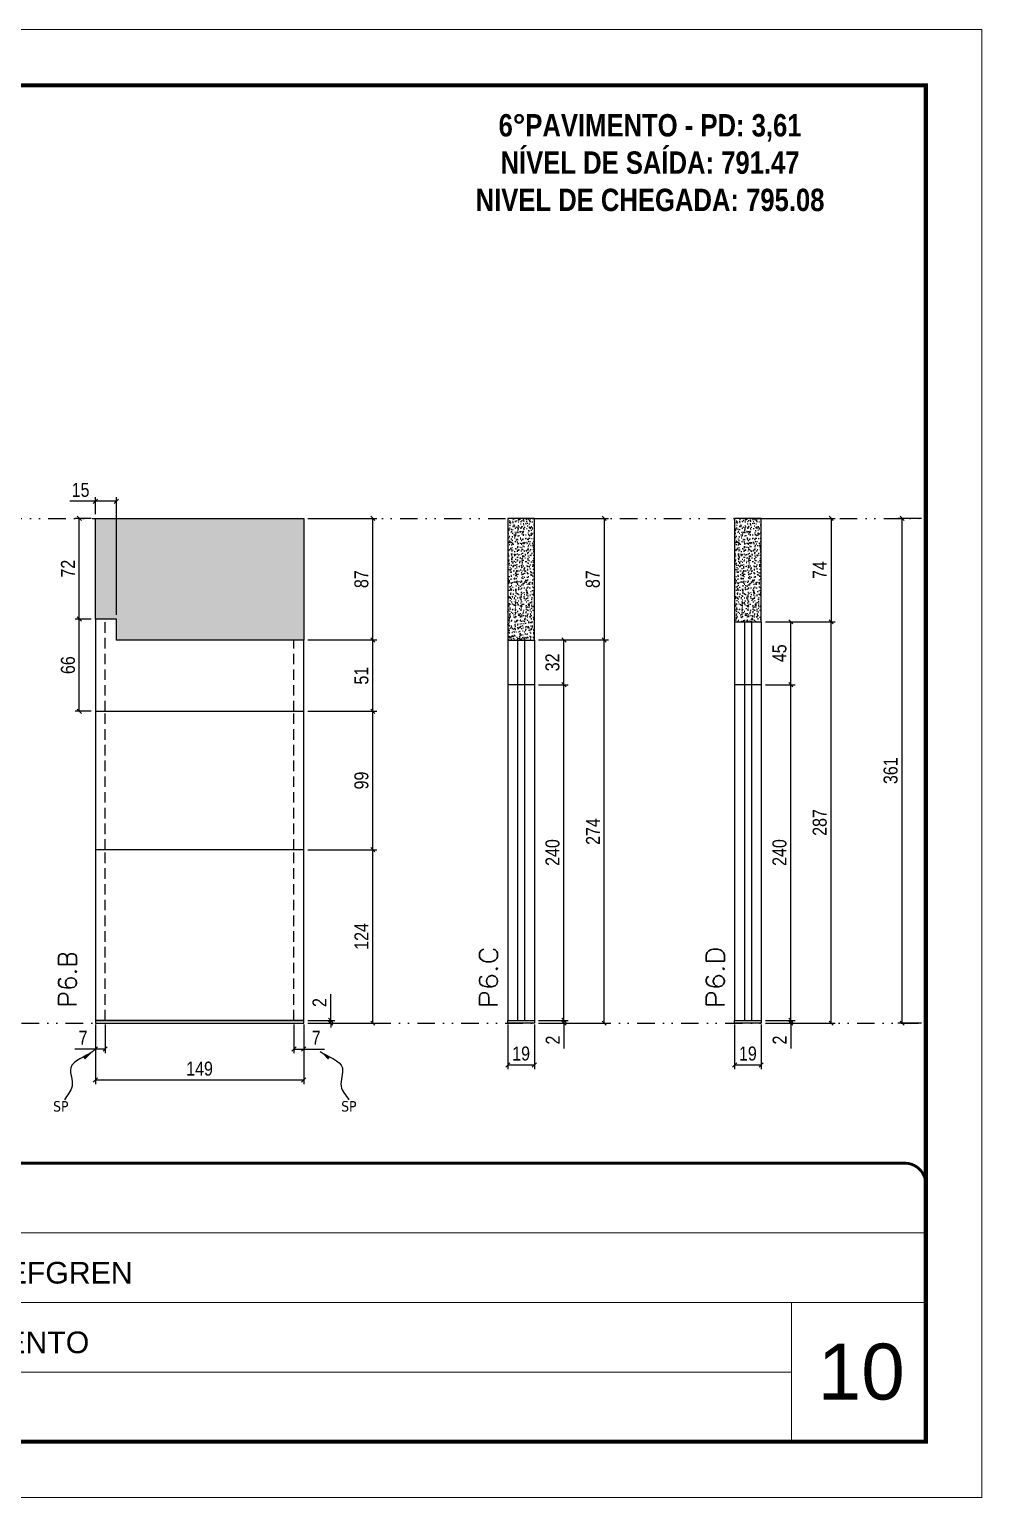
# Model space of a CAD drawing. Extents: x 14400 to 27878, y -21631 to 6985.
# Drawn here: x 16816 to 17497, y 3638 to 4688 of the extents above; entities that cross this region are included whole.
import ezdxf

# ---------------------------------------------------------------- set-up
doc = ezdxf.new("R2010")
doc.units = 0
for name, pattern in [('CONTINUO', [0]), ('DASHED', [0.75, 0.5, -0.25]), ('DIVIDE2', [0.625, 0.25, -0.125, 0, -0.125, 0, -0.125]), ('HIDDEN', [0.375, 0.25, -0.125])]:
    doc.linetypes.add(name, pattern=pattern)
for name, color, linetype, lineweight in [('CARIMBO', 255, 'Continuous', 9), ('Folhas', 255, 'Continuous', 9), ('SARRAFO DE PRESSAO', 251, 'DASHED', 9), ('Texto Seção', 7, 'Continuous', 15)]:
    doc.layers.add(name, color=color, linetype=linetype, lineweight=lineweight)
for name, color, linetype in [('COTA', 241, 'Continuous'), ('NOMENCLATURA', 7, 'Continuous'), ('Nível', 160, 'Continuous'), ('Painéis', 200, 'Continuous'), ('SARR_2.2x7', 40, 'Continuous'), ('Sarrafo de Pressão', 42, 'HIDDEN'), ('texto', 7, 'Continuous')]:
    doc.layers.add(name, color=color, linetype=linetype)
doc.styles.add('ARIAL', font='arial.ttf')
doc.styles.add('COTA TECNICA', font='techl___.ttf', dxfattribs={"height": 10})
doc.styles.add('COTA TECNICA-50', font='techl___.ttf', dxfattribs={"height": 10})
doc.styles.add('REGUA-120', font='ROMANS.shx', dxfattribs={"height": 15})
doc.styles.add('ROMANC', font='techb___.ttf', dxfattribs={"height": 2.5})
doc.styles.get("Standard").update_dxf_attribs({"font": 'arial.ttf'})
doc.dimstyles.new('COTA PAINEL-50', dxfattribs={"dimtxt": 10, "dimasz": 3, "dimexe": 3, "dimexo": 3, "dimgap": 3, "dimtad": 1, "dimdec": 1, "dimzin": 12, "dimdsep": 46, "dimtxsty": 'COTA TECNICA-50', "dimblk1": 'OBLIQUE', "dimblk2": 'OBLIQUE', "dimsah": 1, "dimcen": 0.9, "dimclrd": 4, "dimclre": 4, "dimclrt": 240, "dimadec": 1, "dimazin": 3, "dimtfac": 1, "dimtdec": 1, "dimtmove": 0, "dimatfit": 3, "dimfxl": 1, "dimtolj": 1, "dimtzin": 12, "dimarcsym": 0})
doc.dimstyles.new('PAINEL', dxfattribs={"dimtxt": 10, "dimasz": 3, "dimexe": 3, "dimexo": 3, "dimgap": 3, "dimtad": 1, "dimdec": 1, "dimzin": 12, "dimdsep": 46, "dimtxsty": 'COTA TECNICA', "dimblk1": 'OBLIQUE', "dimblk2": 'OBLIQUE', "dimsah": 1, "dimcen": 0.9, "dimclrd": 4, "dimclre": 4, "dimclrt": 240, "dimadec": 1, "dimazin": 3, "dimtfac": 1, "dimtdec": 1, "dimtmove": 0, "dimatfit": 3, "dimfxl": 1, "dimtolj": 1, "dimtzin": 12, "dimarcsym": 0})
doc.dimstyles.get("Standard").update_dxf_attribs({"dimtxt": 0.18, "dimasz": 0.18, "dimexe": 0.18, "dimexo": 0.0625, "dimgap": 0.09, "dimtad": 0, "dimtih": 1, "dimtoh": 1, "dimdec": 4, "dimzin": 0, "dimdsep": 46, "dimtxsty": 'Standard', "dimcen": 0.09, "dimadec": 0, "dimazin": 0, "dimtfac": 1, "dimtdec": 4, "dimtofl": 0, "dimtmove": 0, "dimatfit": 3, "dimfxl": 1, "dimtolj": 1, "dimtzin": 0, "dimarcsym": 0})

# ---------------------------------------------------------------- blocks, each defined once
blk = doc.blocks.new('9999999999')
at = {"color": 30, "linetype": 'CONTINUO'}
for p, q in [((98564.6, 34379.6), (99584, 34379.6)), ((98564.6, 34329.8), (99488, 34329.8)), ((99584, 34329.8), (99488, 34329.8)), ((99488, 34329.8), (99488, 34230.2)), ((98564.6, 34280), (99488, 34280))]:
    blk.add_line(p, q, dxfattribs=at)
at = {"color": 30, "linetype": 'CONTINUO', "const_width": 2}
blk.add_lwpolyline([(99584, 34230.2), (99584, 34414.4, 0.414214), (99569, 34429.4), (98229, 34429.4, 0.414214), (98214, 34414.4), (98214, 34245.2, 0.414214), (98229, 34230.2), (99584, 34230.2)], format="xyb", dxfattribs=at)
at = {"layer": 'Folhas'}
blk.add_lwpolyline([(98139, 34190.2), (99624, 34190.2), (99624, 35240.2), (98139, 35240.2)], close=True, dxfattribs=at)
at = {"layer": 'Folhas', "color": 30, "const_width": 3}
blk.add_lwpolyline([(98214, 34230.2), (99584, 34230.2), (99584, 35200.2), (98214, 35200.2)], close=True, dxfattribs=at)
at = {"color": 7, "linetype": 'Continuous', "ltscale": 5, "style": 'ARIAL'}
for s, p in [('LEAF LOEFGREN', (98837.7, 34343.3)), ('6°PAVIMENTO', (98837.7, 34293.5))]:
    blk.add_text(s, height=15.483, dxfattribs=at).set_placement(p)
blk = doc.blocks.new('_Oblique')
at = {"color": 0, "linetype": 'ByBlock', "lineweight": -2}
blk.add_line((-0.5, -0.5), (0.5, 0.5), dxfattribs=at)
blk = doc.blocks.new('*D2620')
at = {"layer": 'COTA', "color": 4, "lineweight": -2, "transparency": 16777216}
for p, q in [((17454, 4337.9), (17437.1, 4337.9)), ((17440.1, 3976.9), (17440.1, 4337.9)), ((17454, 3976.9), (17437.1, 3976.9))]:
    blk.add_line(p, q, dxfattribs=at)
at = {"layer": 'Defpoints', "color": 0, "transparency": 16777216}
for p in [(17440.1, 4337.9), (17457, 4337.9), (17457, 3976.9)]:
    blk.add_point(p, dxfattribs=at)
at = {"layer": 'COTA', "color": 4, "lineweight": -2, "transparency": 16777216, "xscale": 3, "yscale": 3, "zscale": 3}
for p, rotation in [((17440.1, 4337.9), 90), ((17440.1, 3976.9), 270)]:
    blk.add_blockref('_Oblique', p, dxfattribs=dict(at, rotation=rotation))
at = {"layer": 'COTA', "color": 240, "transparency": 16777216, "insert": (17431.9, 4157.4), "char_height": 10, "attachment_point": 5, "rotation": 90, "style": 'COTA TECNICA'}
blk.add_mtext('\\A1;361', dxfattribs=at)
blk = doc.blocks.new('*D2635')
at = {"layer": 'COTA', "color": 4, "lineweight": -2, "transparency": 16777216}
for p, q in [((16863.1, 3975.9), (16863.1, 3933.2)), ((17012.1, 3975.9), (17012.1, 3933.2)), ((17012.1, 3936.2), (16863.1, 3936.2))]:
    blk.add_line(p, q, dxfattribs=at)
at = {"layer": 'Defpoints', "color": 0, "transparency": 16777216}
for p in [(16863.1, 3978.9), (17012.1, 3978.9), (16863.1, 3936.2)]:
    blk.add_point(p, dxfattribs=at)
at = {"layer": 'COTA', "color": 4, "lineweight": -2, "transparency": 16777216, "xscale": 3, "yscale": 3, "zscale": 3, "rotation": 180}
blk.add_blockref('_Oblique', (16863.1, 3936.2), dxfattribs=at)
at = {"layer": 'COTA', "color": 4, "lineweight": -2, "transparency": 16777216, "xscale": 3, "yscale": 3, "zscale": 3}
blk.add_blockref('_Oblique', (17012.1, 3936.2), dxfattribs=at)
at = {"layer": 'COTA', "color": 240, "transparency": 16777216, "insert": (16937.6, 3944.3), "char_height": 10, "attachment_point": 5, "style": 'COTA TECNICA'}
blk.add_mtext('\\A1;149', dxfattribs=at)
blk = doc.blocks.new('*D2636')
at = {"layer": 'COTA', "color": 4, "lineweight": -2, "transparency": 16777216}
for p, q in [((17005.1, 3975.9), (17005.1, 3955.4)), ((17012.1, 3973.9), (17012.1, 3955.4)), ((17005.1, 3958.4), (17012.1, 3958.4)), ((17012.1, 3958.4), (17026.9, 3958.4))]:
    blk.add_line(p, q, dxfattribs=at)
at = {"layer": 'Defpoints', "color": 0, "transparency": 16777216}
for p in [(17005.1, 3978.9), (17012.1, 3976.9), (17012.1, 3958.4)]:
    blk.add_point(p, dxfattribs=at)
at = {"layer": 'COTA', "color": 4, "lineweight": -2, "transparency": 16777216, "xscale": 3, "yscale": 3, "zscale": 3, "rotation": 180}
blk.add_blockref('_Oblique', (17005.1, 3958.4), dxfattribs=at)
at = {"layer": 'COTA', "color": 4, "lineweight": -2, "transparency": 16777216, "xscale": 3, "yscale": 3, "zscale": 3}
blk.add_blockref('_Oblique', (17012.1, 3958.4), dxfattribs=at)
at = {"layer": 'COTA', "color": 240, "transparency": 16777216, "insert": (17021, 3966.4), "char_height": 10, "attachment_point": 5, "style": 'COTA TECNICA-50'}
blk.add_mtext('\\A1;7', dxfattribs=at)
blk = doc.blocks.new('*D2637')
at = {"layer": 'COTA', "color": 4, "lineweight": -2, "transparency": 16777216}
for p, q in [((16863.1, 3973.9), (16863.1, 3955.4)), ((16870.1, 3975.9), (16870.1, 3955.4)), ((16863.1, 3958.4), (16848.4, 3958.4)), ((16870.1, 3958.4), (16863.1, 3958.4))]:
    blk.add_line(p, q, dxfattribs=at)
at = {"layer": 'Defpoints', "color": 0, "transparency": 16777216}
for p in [(16863.1, 3976.9), (16870.1, 3978.9), (16863.1, 3958.4)]:
    blk.add_point(p, dxfattribs=at)
at = {"layer": 'COTA', "color": 4, "lineweight": -2, "transparency": 16777216, "xscale": 3, "yscale": 3, "zscale": 3, "rotation": 180}
blk.add_blockref('_Oblique', (16863.1, 3958.4), dxfattribs=at)
at = {"layer": 'COTA', "color": 4, "lineweight": -2, "transparency": 16777216, "xscale": 3, "yscale": 3, "zscale": 3}
blk.add_blockref('_Oblique', (16870.1, 3958.4), dxfattribs=at)
at = {"layer": 'COTA', "color": 240, "transparency": 16777216, "insert": (16854.3, 3966.4), "char_height": 10, "attachment_point": 5, "style": 'COTA TECNICA-50'}
blk.add_mtext('\\A1;7', dxfattribs=at)
blk = doc.blocks.new('*D2639')
at = {"layer": 'COTA', "color": 4, "linetype": 'ByBlock', "lineweight": -2, "transparency": 16777216}
for p, q in [((17015.1, 4100.9), (17064.5, 4100.9)), ((17061.5, 3976.9), (17061.5, 4100.9)), ((17015.1, 3976.9), (17064.5, 3976.9))]:
    blk.add_line(p, q, dxfattribs=at)
at = {"layer": 'Defpoints', "color": 0, "linetype": 'ByBlock', "transparency": 16777216}
for p in [(17012.1, 4100.9), (17061.5, 4100.9), (17012.1, 3976.9)]:
    blk.add_point(p, dxfattribs=at)
at = {"layer": 'COTA', "color": 4, "linetype": 'ByBlock', "lineweight": -2, "transparency": 16777216, "xscale": 3, "yscale": 3, "zscale": 3}
for p, rotation in [((17061.5, 4100.9), 90), ((17061.5, 3976.9), 270)]:
    blk.add_blockref('_Oblique', p, dxfattribs=dict(at, rotation=rotation))
at = {"layer": 'COTA', "color": 240, "linetype": 'ByBlock', "transparency": 16777216, "insert": (17053.4, 4038.9), "char_height": 10, "attachment_point": 5, "rotation": 90, "style": 'COTA TECNICA'}
blk.add_mtext('\\A1;124', dxfattribs=at)
blk = doc.blocks.new('*D2638')
at = {"layer": 'COTA', "color": 4, "lineweight": -2, "transparency": 16777216}
for p, q in [((17031.4, 3978.9), (17031.4, 3997.7)), ((17015.1, 3978.9), (17034.4, 3978.9)), ((17015.1, 3976.9), (17034.4, 3976.9)), ((17031.4, 3976.9), (17031.4, 3978.9)), ((17031.4, 3976.9), (17031.4, 3973.9))]:
    blk.add_line(p, q, dxfattribs=at)
at = {"layer": 'Defpoints', "color": 0, "transparency": 16777216}
for p in [(17012.1, 3978.9), (17012.1, 3976.9), (17031.4, 3976.9)]:
    blk.add_point(p, dxfattribs=at)
at = {"layer": 'COTA', "color": 4, "lineweight": -2, "transparency": 16777216, "xscale": 3, "yscale": 3, "zscale": 3}
for p, rotation in [((17031.4, 3978.9), 270), ((17031.4, 3976.9), 90)]:
    blk.add_blockref('_Oblique', p, dxfattribs=dict(at, rotation=rotation))
at = {"layer": 'COTA', "color": 240, "transparency": 16777216, "insert": (17023.4, 3991.6), "char_height": 10, "attachment_point": 5, "rotation": 90, "style": 'COTA TECNICA-50'}
blk.add_mtext('\\A1;2', dxfattribs=at)
blk = doc.blocks.new('*D2640')
at = {"layer": 'COTA', "color": 4, "linetype": 'ByBlock', "lineweight": -2, "transparency": 16777216}
for p, q in [((17015.1, 4100.9), (17064.5, 4100.9)), ((17061.5, 3976.9), (17061.5, 4100.9)), ((17015.1, 3976.9), (17064.5, 3976.9))]:
    blk.add_line(p, q, dxfattribs=at)
at = {"layer": 'Defpoints', "color": 0, "linetype": 'ByBlock', "transparency": 16777216}
for p in [(17012.1, 4100.9), (17061.5, 4100.9), (17012.1, 3976.9)]:
    blk.add_point(p, dxfattribs=at)
at = {"layer": 'COTA', "color": 4, "linetype": 'ByBlock', "lineweight": -2, "transparency": 16777216, "xscale": 3, "yscale": 3, "zscale": 3}
for p, rotation in [((17061.5, 4100.9), 90), ((17061.5, 3976.9), 270)]:
    blk.add_blockref('_Oblique', p, dxfattribs=dict(at, rotation=rotation))
at = {"layer": 'COTA', "color": 240, "linetype": 'ByBlock', "transparency": 16777216, "insert": (17053.4, 4038.9), "char_height": 10, "attachment_point": 5, "rotation": 90, "style": 'COTA TECNICA'}
blk.add_mtext('\\A1;124', dxfattribs=at)
blk = doc.blocks.new('*D2641')
at = {"layer": 'COTA', "color": 4, "lineweight": -2, "transparency": 16777216}
for p, q in [((17015.1, 4199.9), (17064.5, 4199.9)), ((17061.5, 4100.9), (17061.5, 4199.9)), ((17015.1, 4100.9), (17064.5, 4100.9))]:
    blk.add_line(p, q, dxfattribs=at)
at = {"layer": 'Defpoints', "color": 0, "transparency": 16777216}
for p in [(17012.1, 4199.9), (17061.5, 4199.9), (17012.1, 4100.9)]:
    blk.add_point(p, dxfattribs=at)
at = {"layer": 'COTA', "color": 4, "lineweight": -2, "transparency": 16777216, "xscale": 3, "yscale": 3, "zscale": 3}
for p, rotation in [((17061.5, 4199.9), 90), ((17061.5, 4100.9), 270)]:
    blk.add_blockref('_Oblique', p, dxfattribs=dict(at, rotation=rotation))
at = {"layer": 'COTA', "color": 240, "transparency": 16777216, "insert": (17053.4, 4150.4), "char_height": 10, "attachment_point": 5, "rotation": 90, "style": 'COTA TECNICA'}
blk.add_mtext('\\A1;99', dxfattribs=at)
blk = doc.blocks.new('*D2642')
at = {"layer": 'COTA', "color": 4, "lineweight": -2, "transparency": 16777216}
for p, q in [((17015.1, 4250.9), (17064.5, 4250.9)), ((17061.5, 4199.9), (17061.5, 4250.9)), ((17015.1, 4199.9), (17064.5, 4199.9))]:
    blk.add_line(p, q, dxfattribs=at)
at = {"layer": 'Defpoints', "color": 0, "transparency": 16777216}
for p in [(17012.1, 4250.9), (17061.5, 4250.9), (17012.1, 4199.9)]:
    blk.add_point(p, dxfattribs=at)
at = {"layer": 'COTA', "color": 4, "lineweight": -2, "transparency": 16777216, "xscale": 3, "yscale": 3, "zscale": 3}
for p, rotation in [((17061.5, 4250.9), 90), ((17061.5, 4199.9), 270)]:
    blk.add_blockref('_Oblique', p, dxfattribs=dict(at, rotation=rotation))
at = {"layer": 'COTA', "color": 240, "transparency": 16777216, "insert": (17053.4, 4225.4), "char_height": 10, "attachment_point": 5, "rotation": 90, "style": 'COTA TECNICA'}
blk.add_mtext('\\A1;51', dxfattribs=at)
blk = doc.blocks.new('*D2643')
at = {"layer": 'COTA', "color": 4, "lineweight": -2, "transparency": 16777216}
for p, q in [((17015.1, 4337.9), (17064.5, 4337.9)), ((17061.5, 4250.9), (17061.5, 4337.9)), ((17015.1, 4250.9), (17064.5, 4250.9))]:
    blk.add_line(p, q, dxfattribs=at)
at = {"layer": 'Defpoints', "color": 0, "transparency": 16777216}
for p in [(17012.1, 4337.9), (17061.5, 4337.9), (17012.1, 4250.9)]:
    blk.add_point(p, dxfattribs=at)
at = {"layer": 'COTA', "color": 4, "lineweight": -2, "transparency": 16777216, "xscale": 3, "yscale": 3, "zscale": 3}
for p, rotation in [((17061.5, 4337.9), 90), ((17061.5, 4250.9), 270)]:
    blk.add_blockref('_Oblique', p, dxfattribs=dict(at, rotation=rotation))
at = {"layer": 'COTA', "color": 240, "transparency": 16777216, "insert": (17053.4, 4294.4), "char_height": 10, "attachment_point": 5, "rotation": 90, "style": 'COTA TECNICA'}
blk.add_mtext('\\A1;87', dxfattribs=at)
blk = doc.blocks.new('*D2644')
at = {"layer": 'COTA', "color": 4, "lineweight": -2, "transparency": 16777216}
for p, q in [((16860.1, 4265.9), (16848.6, 4265.9)), ((16851.6, 4199.9), (16851.6, 4265.9)), ((16860.1, 4199.9), (16848.6, 4199.9))]:
    blk.add_line(p, q, dxfattribs=at)
at = {"layer": 'Defpoints', "color": 0, "transparency": 16777216}
for p in [(16851.6, 4265.9), (16863.1, 4265.9), (16863.1, 4199.9)]:
    blk.add_point(p, dxfattribs=at)
at = {"layer": 'COTA', "color": 4, "lineweight": -2, "transparency": 16777216, "xscale": 3, "yscale": 3, "zscale": 3}
for p, rotation in [((16851.6, 4265.9), 90), ((16851.6, 4199.9), 270)]:
    blk.add_blockref('_Oblique', p, dxfattribs=dict(at, rotation=rotation))
at = {"layer": 'COTA', "color": 240, "transparency": 16777216, "insert": (16843.5, 4232.9), "char_height": 10, "attachment_point": 5, "rotation": 90, "style": 'COTA TECNICA'}
blk.add_mtext('\\A1;66', dxfattribs=at)
blk = doc.blocks.new('*D2645')
at = {"layer": 'COTA', "color": 4, "lineweight": -2, "transparency": 16777216}
for p, q in [((16860.1, 4337.9), (16848.6, 4337.9)), ((16851.6, 4265.9), (16851.6, 4337.9)), ((16860.1, 4265.9), (16848.6, 4265.9))]:
    blk.add_line(p, q, dxfattribs=at)
at = {"layer": 'Defpoints', "color": 0, "transparency": 16777216}
for p in [(16851.6, 4337.9), (16863.1, 4337.9), (16863.1, 4265.9)]:
    blk.add_point(p, dxfattribs=at)
at = {"layer": 'COTA', "color": 4, "lineweight": -2, "transparency": 16777216, "xscale": 3, "yscale": 3, "zscale": 3}
for p, rotation in [((16851.6, 4337.9), 90), ((16851.6, 4265.9), 270)]:
    blk.add_blockref('_Oblique', p, dxfattribs=dict(at, rotation=rotation))
at = {"layer": 'COTA', "color": 240, "transparency": 16777216, "insert": (16843.5, 4301.9), "char_height": 10, "attachment_point": 5, "rotation": 90, "style": 'COTA TECNICA'}
blk.add_mtext('\\A1;72', dxfattribs=at)
blk = doc.blocks.new('*D2646')
at = {"layer": 'COTA', "color": 4, "lineweight": -2, "transparency": 16777216}
for p, q in [((17158.1, 3975.9), (17158.1, 3944)), ((17177.1, 3975.9), (17177.1, 3944)), ((17158.1, 3947), (17177.1, 3947))]:
    blk.add_line(p, q, dxfattribs=at)
at = {"layer": 'Defpoints', "color": 0, "transparency": 16777216}
for p in [(17158.1, 3978.9), (17177.1, 3978.9), (17177.1, 3947)]:
    blk.add_point(p, dxfattribs=at)
at = {"layer": 'COTA', "color": 4, "lineweight": -2, "transparency": 16777216, "xscale": 3, "yscale": 3, "zscale": 3, "rotation": 180}
blk.add_blockref('_Oblique', (17158.1, 3947), dxfattribs=at)
at = {"layer": 'COTA', "color": 4, "lineweight": -2, "transparency": 16777216, "xscale": 3, "yscale": 3, "zscale": 3}
blk.add_blockref('_Oblique', (17177.1, 3947), dxfattribs=at)
at = {"layer": 'COTA', "color": 240, "transparency": 16777216, "insert": (17167.6, 3955.1), "char_height": 10, "attachment_point": 5, "style": 'COTA TECNICA'}
blk.add_mtext('\\A1;19', dxfattribs=at)
blk = doc.blocks.new('*D2647')
at = {"layer": 'COTA', "color": 4, "lineweight": -2, "transparency": 16777216}
for p, q in [((17198.2, 3978.9), (17198.2, 3981.9)), ((17180.1, 3978.9), (17201.2, 3978.9)), ((17180.1, 3976.9), (17201.2, 3976.9)), ((17198.2, 3978.9), (17198.2, 3976.9)), ((17198.2, 3976.9), (17198.2, 3958.7))]:
    blk.add_line(p, q, dxfattribs=at)
at = {"layer": 'Defpoints', "color": 0, "transparency": 16777216}
for p in [(17177.1, 3978.9), (17177.1, 3976.9), (17198.2, 3978.9)]:
    blk.add_point(p, dxfattribs=at)
at = {"layer": 'COTA', "color": 4, "lineweight": -2, "transparency": 16777216, "xscale": 3, "yscale": 3, "zscale": 3}
for p, rotation in [((17198.2, 3978.9), 270), ((17198.2, 3976.9), 90)]:
    blk.add_blockref('_Oblique', p, dxfattribs=dict(at, rotation=rotation))
at = {"layer": 'COTA', "color": 240, "transparency": 16777216, "insert": (17190.2, 3964.8), "char_height": 10, "attachment_point": 5, "rotation": 90, "style": 'COTA TECNICA-50'}
blk.add_mtext('\\A1;2', dxfattribs=at)
blk = doc.blocks.new('*D2648')
at = {"layer": 'COTA', "color": 4, "linetype": 'ByBlock', "lineweight": -2, "transparency": 16777216}
for p, q in [((17180.1, 4337.9), (17230, 4337.9)), ((17227, 4337.9), (17227, 4250.9)), ((17180.1, 4250.9), (17230, 4250.9))]:
    blk.add_line(p, q, dxfattribs=at)
at = {"layer": 'Defpoints', "color": 0, "linetype": 'ByBlock', "transparency": 16777216}
for p in [(17177.1, 4337.9), (17177.1, 4250.9), (17227, 4250.9)]:
    blk.add_point(p, dxfattribs=at)
at = {"layer": 'COTA', "color": 4, "linetype": 'ByBlock', "lineweight": -2, "transparency": 16777216, "xscale": 3, "yscale": 3, "zscale": 3}
for p, rotation in [((17227, 4337.9), 90), ((17227, 4250.9), 270)]:
    blk.add_blockref('_Oblique', p, dxfattribs=dict(at, rotation=rotation))
at = {"layer": 'COTA', "color": 240, "linetype": 'ByBlock', "transparency": 16777216, "insert": (17218.9, 4294.4), "char_height": 10, "attachment_point": 5, "rotation": 90, "style": 'COTA TECNICA'}
blk.add_mtext('\\A1;87', dxfattribs=at)
blk = doc.blocks.new('*D2649')
at = {"layer": 'COTA', "color": 4, "lineweight": -2, "transparency": 16777216}
for p, q in [((17180.1, 4250.9), (17230, 4250.9)), ((17227, 3976.9), (17227, 4250.9)), ((17180.1, 3976.9), (17230, 3976.9))]:
    blk.add_line(p, q, dxfattribs=at)
at = {"layer": 'Defpoints', "color": 0, "transparency": 16777216}
for p in [(17177.1, 4250.9), (17227, 4250.9), (17177.1, 3976.9)]:
    blk.add_point(p, dxfattribs=at)
at = {"layer": 'COTA', "color": 4, "lineweight": -2, "transparency": 16777216, "xscale": 3, "yscale": 3, "zscale": 3}
for p, rotation in [((17227, 4250.9), 90), ((17227, 3976.9), 270)]:
    blk.add_blockref('_Oblique', p, dxfattribs=dict(at, rotation=rotation))
at = {"layer": 'COTA', "color": 240, "transparency": 16777216, "insert": (17219, 4113.9), "char_height": 10, "attachment_point": 5, "rotation": 90, "style": 'COTA TECNICA-50'}
blk.add_mtext('\\A1;274', dxfattribs=at)
blk = doc.blocks.new('*D2650')
at = {"layer": 'COTA', "color": 4, "lineweight": -2, "transparency": 16777216}
for p, q in [((17180.1, 4218.9), (17201.2, 4218.9)), ((17198.2, 3978.9), (17198.2, 4218.9)), ((17180.1, 3978.9), (17201.2, 3978.9))]:
    blk.add_line(p, q, dxfattribs=at)
at = {"layer": 'Defpoints', "color": 0, "transparency": 16777216}
for p in [(17177.1, 4218.9), (17198.2, 4218.9), (17177.1, 3978.9)]:
    blk.add_point(p, dxfattribs=at)
at = {"layer": 'COTA', "color": 4, "lineweight": -2, "transparency": 16777216, "xscale": 3, "yscale": 3, "zscale": 3}
for p, rotation in [((17198.2, 4218.9), 90), ((17198.2, 3978.9), 270)]:
    blk.add_blockref('_Oblique', p, dxfattribs=dict(at, rotation=rotation))
at = {"layer": 'COTA', "color": 240, "transparency": 16777216, "insert": (17190.1, 4098.9), "char_height": 10, "attachment_point": 5, "rotation": 90, "style": 'COTA TECNICA'}
blk.add_mtext('\\A1;240', dxfattribs=at)
blk = doc.blocks.new('*D2651')
at = {"layer": 'COTA', "color": 4, "lineweight": -2, "transparency": 16777216}
for p, q in [((17180.1, 4250.9), (17201.2, 4250.9)), ((17198.2, 4218.9), (17198.2, 4250.9)), ((17180.1, 4218.9), (17201.2, 4218.9))]:
    blk.add_line(p, q, dxfattribs=at)
at = {"layer": 'Defpoints', "color": 0, "transparency": 16777216}
for p in [(17177.1, 4250.9), (17198.2, 4250.9), (17177.1, 4218.9)]:
    blk.add_point(p, dxfattribs=at)
at = {"layer": 'COTA', "color": 4, "lineweight": -2, "transparency": 16777216, "xscale": 3, "yscale": 3, "zscale": 3}
for p, rotation in [((17198.2, 4250.9), 90), ((17198.2, 4218.9), 270)]:
    blk.add_blockref('_Oblique', p, dxfattribs=dict(at, rotation=rotation))
at = {"layer": 'COTA', "color": 240, "transparency": 16777216, "insert": (17190, 4234.9), "char_height": 10, "attachment_point": 5, "rotation": 90, "style": 'COTA TECNICA'}
blk.add_mtext('\\A1;32', dxfattribs=at)
blk = doc.blocks.new('*D2652')
at = {"layer": 'COTA', "color": 4, "lineweight": -2, "transparency": 16777216}
for p, q in [((17320.3, 3975.9), (17320.3, 3944)), ((17339.3, 3975.9), (17339.3, 3944)), ((17320.3, 3947), (17339.3, 3947))]:
    blk.add_line(p, q, dxfattribs=at)
at = {"layer": 'Defpoints', "color": 0, "transparency": 16777216}
for p in [(17320.3, 3978.9), (17339.3, 3978.9), (17339.3, 3947)]:
    blk.add_point(p, dxfattribs=at)
at = {"layer": 'COTA', "color": 4, "lineweight": -2, "transparency": 16777216, "xscale": 3, "yscale": 3, "zscale": 3, "rotation": 180}
blk.add_blockref('_Oblique', (17320.3, 3947), dxfattribs=at)
at = {"layer": 'COTA', "color": 4, "lineweight": -2, "transparency": 16777216, "xscale": 3, "yscale": 3, "zscale": 3}
blk.add_blockref('_Oblique', (17339.3, 3947), dxfattribs=at)
at = {"layer": 'COTA', "color": 240, "transparency": 16777216, "insert": (17329.8, 3955.1), "char_height": 10, "attachment_point": 5, "style": 'COTA TECNICA'}
blk.add_mtext('\\A1;19', dxfattribs=at)
blk = doc.blocks.new('*D2653')
at = {"layer": 'COTA', "color": 4, "lineweight": -2, "transparency": 16777216}
for p, q in [((17360.5, 3978.9), (17360.5, 3981.9)), ((17342.3, 3978.9), (17363.5, 3978.9)), ((17342.3, 3976.9), (17363.5, 3976.9)), ((17360.5, 3978.9), (17360.5, 3976.9)), ((17360.5, 3976.9), (17360.5, 3958.7))]:
    blk.add_line(p, q, dxfattribs=at)
at = {"layer": 'Defpoints', "color": 0, "transparency": 16777216}
for p in [(17339.3, 3978.9), (17339.3, 3976.9), (17360.5, 3978.9)]:
    blk.add_point(p, dxfattribs=at)
at = {"layer": 'COTA', "color": 4, "lineweight": -2, "transparency": 16777216, "xscale": 3, "yscale": 3, "zscale": 3}
for p, rotation in [((17360.5, 3978.9), 270), ((17360.5, 3976.9), 90)]:
    blk.add_blockref('_Oblique', p, dxfattribs=dict(at, rotation=rotation))
at = {"layer": 'COTA', "color": 240, "transparency": 16777216, "insert": (17352.5, 3964.8), "char_height": 10, "attachment_point": 5, "rotation": 90, "style": 'COTA TECNICA-50'}
blk.add_mtext('\\A1;2', dxfattribs=at)
blk = doc.blocks.new('*D2654')
at = {"layer": 'COTA', "color": 4, "linetype": 'ByBlock', "lineweight": -2, "transparency": 16777216}
for p, q in [((17342.3, 4337.9), (17392.3, 4337.9)), ((17389.3, 4337.9), (17389.3, 4263.9)), ((17342.3, 4263.9), (17392.3, 4263.9))]:
    blk.add_line(p, q, dxfattribs=at)
at = {"layer": 'Defpoints', "color": 0, "linetype": 'ByBlock', "transparency": 16777216}
for p in [(17339.3, 4337.9), (17339.3, 4263.9), (17389.3, 4263.9)]:
    blk.add_point(p, dxfattribs=at)
at = {"layer": 'COTA', "color": 4, "linetype": 'ByBlock', "lineweight": -2, "transparency": 16777216, "xscale": 3, "yscale": 3, "zscale": 3}
for p, rotation in [((17389.3, 4337.9), 90), ((17389.3, 4263.9), 270)]:
    blk.add_blockref('_Oblique', p, dxfattribs=dict(at, rotation=rotation))
at = {"layer": 'COTA', "color": 240, "linetype": 'ByBlock', "transparency": 16777216, "insert": (17381.2, 4300.9), "char_height": 10, "attachment_point": 5, "rotation": 90, "style": 'COTA TECNICA'}
blk.add_mtext('\\A1;74', dxfattribs=at)
blk = doc.blocks.new('*D2655')
at = {"layer": 'COTA', "color": 4, "lineweight": -2, "transparency": 16777216}
for p, q in [((17342.3, 4263.9), (17392.3, 4263.9)), ((17389.3, 3976.9), (17389.3, 4263.9)), ((17342.3, 3976.9), (17392.3, 3976.9))]:
    blk.add_line(p, q, dxfattribs=at)
at = {"layer": 'Defpoints', "color": 0, "transparency": 16777216}
for p in [(17339.3, 4263.9), (17389.3, 4263.9), (17339.3, 3976.9)]:
    blk.add_point(p, dxfattribs=at)
at = {"layer": 'COTA', "color": 4, "lineweight": -2, "transparency": 16777216, "xscale": 3, "yscale": 3, "zscale": 3}
for p, rotation in [((17389.3, 4263.9), 90), ((17389.3, 3976.9), 270)]:
    blk.add_blockref('_Oblique', p, dxfattribs=dict(at, rotation=rotation))
at = {"layer": 'COTA', "color": 240, "transparency": 16777216, "insert": (17381.2, 4120.4), "char_height": 10, "attachment_point": 5, "rotation": 90, "style": 'COTA TECNICA-50'}
blk.add_mtext('\\A1;287', dxfattribs=at)
blk = doc.blocks.new('*D2656')
at = {"layer": 'COTA', "color": 4, "lineweight": -2, "transparency": 16777216}
for p, q in [((17342.3, 4218.9), (17363.5, 4218.9)), ((17360.5, 3978.9), (17360.5, 4218.9)), ((17342.3, 3978.9), (17363.5, 3978.9))]:
    blk.add_line(p, q, dxfattribs=at)
at = {"layer": 'Defpoints', "color": 0, "transparency": 16777216}
for p in [(17339.3, 4218.9), (17360.5, 4218.9), (17339.3, 3978.9)]:
    blk.add_point(p, dxfattribs=at)
at = {"layer": 'COTA', "color": 4, "lineweight": -2, "transparency": 16777216, "xscale": 3, "yscale": 3, "zscale": 3}
for p, rotation in [((17360.5, 4218.9), 90), ((17360.5, 3978.9), 270)]:
    blk.add_blockref('_Oblique', p, dxfattribs=dict(at, rotation=rotation))
at = {"layer": 'COTA', "color": 240, "transparency": 16777216, "insert": (17352.4, 4098.9), "char_height": 10, "attachment_point": 5, "rotation": 90, "style": 'COTA TECNICA'}
blk.add_mtext('\\A1;240', dxfattribs=at)
blk = doc.blocks.new('*D2657')
at = {"layer": 'COTA', "color": 4, "lineweight": -2, "transparency": 16777216}
for p, q in [((17342.3, 4263.9), (17363.5, 4263.9)), ((17360.5, 4218.9), (17360.5, 4263.9)), ((17342.3, 4218.9), (17363.5, 4218.9))]:
    blk.add_line(p, q, dxfattribs=at)
at = {"layer": 'Defpoints', "color": 0, "transparency": 16777216}
for p in [(17339.3, 4263.9), (17360.5, 4263.9), (17339.3, 4218.9)]:
    blk.add_point(p, dxfattribs=at)
at = {"layer": 'COTA', "color": 4, "lineweight": -2, "transparency": 16777216, "xscale": 3, "yscale": 3, "zscale": 3}
for p, rotation in [((17360.5, 4263.9), 90), ((17360.5, 4218.9), 270)]:
    blk.add_blockref('_Oblique', p, dxfattribs=dict(at, rotation=rotation))
at = {"layer": 'COTA', "color": 240, "transparency": 16777216, "insert": (17352.4, 4241.4), "char_height": 10, "attachment_point": 5, "rotation": 90, "style": 'COTA TECNICA'}
blk.add_mtext('\\A1;45', dxfattribs=at)
blk = doc.blocks.new('*D4202')
at = {"layer": 'COTA', "color": 4, "lineweight": -2, "transparency": 16777216}
for p, q in [((16863.1, 4350.1), (16844.8, 4350.1)), ((16863.1, 4340.9), (16863.1, 4353.1)), ((16878.1, 4350.1), (16863.1, 4350.1)), ((16878.1, 4268.9), (16878.1, 4353.1))]:
    blk.add_line(p, q, dxfattribs=at)
at = {"layer": 'Defpoints', "color": 0, "transparency": 16777216}
for p in [(16863.1, 4350.1), (16863.1, 4337.9), (16878.1, 4265.9)]:
    blk.add_point(p, dxfattribs=at)
at = {"layer": 'COTA', "color": 4, "lineweight": -2, "transparency": 16777216, "xscale": 3, "yscale": 3, "zscale": 3, "rotation": 180}
blk.add_blockref('_Oblique', (16863.1, 4350.1), dxfattribs=at)
at = {"layer": 'COTA', "color": 4, "lineweight": -2, "transparency": 16777216, "xscale": 3, "yscale": 3, "zscale": 3}
blk.add_blockref('_Oblique', (16878.1, 4350.1), dxfattribs=at)
at = {"layer": 'COTA', "color": 240, "transparency": 16777216, "insert": (16852.5, 4358.2), "char_height": 10, "attachment_point": 5, "style": 'COTA TECNICA'}
blk.add_mtext('\\A1;15', dxfattribs=at)

msp = doc.modelspace()

# ---------------------------------------------------------------- hatches: boundary and pattern name
at = {"layer": 'COTA'}
h = msp.add_hatch(dxfattribs=at)
h.set_pattern_fill('AR-CONC', color=256, scale=0.03)
h.paths.add_polyline_path([(17012.14, 4337.86), (16863.14, 4337.86), (16863.14, 4265.86), (16878.14, 4265.86), (16878.14, 4250.86), (17012.14, 4250.86)])
h = msp.add_hatch(dxfattribs=at)
h.set_pattern_fill('AR-CONC', color=256, scale=0.03)
h.set_pattern_definition([(50, (1475.1895, -1.976), (5.4655401, -0.4781726), [0.5715, -6.2865]), (355, (1475.1895, -1.976), (-1.0573026, 5.7317054), [0.4572, -5.0292175]), (100.451445, (1475.645, -2.016), (4.4082374, 5.2535326), [0.4857003, -5.3427073]), (46.1842, (1475.1895, -0.452), (8.1323712, -1.2612698), [0.85725, -9.42975]), (96.63556, (1475.867, -0.557), (7.122124, 7.4227837), [0.7285507, -8.0140682]), (351.18415, (1475.1895, -0.452), (7.122124, 7.4227837), [0.685799, -7.543792]), (21, (1475.9515, -0.833), (4.5484317, -3.067956), [0.5715, -6.2865]), (326, (1475.9515, -0.833), (1.8540609, 5.525639), [0.4572, -5.0292]), (71.451445, (1476.3306, -1.089), (6.4024926, 2.457683), [0.4857003, -5.3426981]), (37.5, (1475.1895, -1.9761), (0.0926581, 2.53665117), [0, -4.96824, 0, -5.1054, 0, -5.04825]), (7.5, (1475.1895, -1.976), (2.00458988, 3.00541724), [0, -2.91084, 0, -4.85394, 0, -1.92405]), (327.5, (1473.4903, -1.9761), (4.06771786, -0.17186232), [0, -1.905, 0, -5.9436, 0, -7.8867]), (317.5, (1472.7283, -1.976), (4.44387544, 0.7627947), [0, -2.4765, 0, -3.94716, 0, -5.6007])])
h.paths.add_polyline_path([(17177.05, 4337.86), (17158.05, 4337.86), (17158.05, 4250.86), (17177.05, 4250.86)])
h = msp.add_hatch(dxfattribs=at)
h.set_pattern_fill('AR-CONC', color=256, scale=0.03)
h.set_pattern_definition([(50, (1637.4144, -1.976), (5.4655401, -0.4781726), [0.5715, -6.2865]), (355, (1637.4144, -1.976), (-1.0573026, 5.7317054), [0.4572, -5.0292175]), (100.451445, (1637.87, -2.016), (4.4082374, 5.2535326), [0.4857003, -5.3427073]), (46.1842, (1637.4144, -0.452), (8.1323712, -1.2612698), [0.85725, -9.42975]), (96.63556, (1638.092, -0.557), (7.122124, 7.4227837), [0.7285507, -8.0140682]), (351.18415, (1637.414, -0.452), (7.122124, 7.4227837), [0.685799, -7.543792]), (21, (1638.1764, -0.833), (4.5484317, -3.067956), [0.5715, -6.2865]), (326, (1638.1764, -0.833), (1.8540609, 5.525639), [0.4572, -5.0292]), (71.451445, (1638.5554, -1.089), (6.4024926, 2.457683), [0.4857003, -5.3426981]), (37.5, (1637.4144, -1.9761), (0.0926581, 2.53665117), [0, -4.96824, 0, -5.1054, 0, -5.04825]), (7.5, (1637.4144, -1.976), (2.00458988, 3.00541724), [0, -2.91084, 0, -4.85394, 0, -1.92405]), (327.5, (1635.7151, -1.9761), (4.06771786, -0.17186232), [0, -1.905, 0, -5.9436, 0, -7.8867]), (317.5, (1634.953, -1.976), (4.44387544, 0.7627947), [0, -2.4765, 0, -3.94716, 0, -5.6007])])
h.paths.add_polyline_path([(17339.28, 4337.86), (17320.28, 4337.86), (17320.28, 4263.86), (17339.28, 4263.86)])

# ---------------------------------------------------------------- linework, layer by layer
for p, q in [((16863.14, 4265.86), (16863.14, 4337.86)), ((16863.14, 4337.86), (17012.14, 4337.86)), ((17012.14, 4337.86), (17012.14, 4250.86))]:
    msp.add_line(p, q, dxfattribs=at)
at = {"layer": 'COTA', "linetype": 'ByBlock'}
for points in [[(17158.05, 4250.86), (17177.05, 4250.86), (17177.05, 4337.86), (17158.05, 4337.86)], [(17320.28, 4263.86), (17339.28, 4263.86), (17339.28, 4337.86), (17320.28, 4337.86)]]:
    msp.add_lwpolyline(points, close=True, dxfattribs=at)
at = {"layer": 'Nível', "color": 4, "linetype": 'DIVIDE2', "ltscale": 50}
for p, q in [((16514.95, 4337.86), (17456.97, 4337.86)), ((16086.97, 3976.86), (17456.97, 3976.86))]:
    msp.add_line(p, q, dxfattribs=at)
at = {"layer": 'Painéis'}
for p, q in [((16863.14, 4265.86), (16863.14, 3978.86)), ((16878.14, 4265.86), (16863.14, 4265.86)), ((16878.14, 4250.86), (16878.14, 4265.86)), ((17320.28, 4263.86), (17320.28, 3978.86)), ((17320.28, 4263.86), (17339.28, 4263.86)), ((17339.28, 4263.86), (17339.28, 3978.86)), ((17012.14, 4250.86), (16878.14, 4250.86)), ((17012.14, 3978.86), (17012.14, 4250.86)), ((17158.05, 4250.86), (17158.05, 3978.86)), ((17158.05, 4250.86), (17177.05, 4250.86)), ((17177.05, 4250.86), (17177.05, 3978.86)), ((17177.05, 4218.86), (17158.05, 4218.86)), ((17339.28, 4218.86), (17320.28, 4218.86)), ((17012.14, 4199.86), (16863.14, 4199.86)), ((17012.14, 4100.86), (16863.14, 4100.86)), ((16863.14, 3978.86), (17012.14, 3978.86)), ((17158.05, 3978.86), (17177.05, 3978.86)), ((17158.05, 3976.86), (17158.05, 3978.86)), ((17177.05, 3976.86), (17158.05, 3976.86)), ((17177.05, 3978.86), (17177.05, 3976.86)), ((17320.28, 3978.86), (17339.28, 3978.86)), ((17320.28, 3976.86), (17320.28, 3978.86)), ((17339.28, 3976.86), (17320.28, 3976.86)), ((17339.28, 3978.86), (17339.28, 3976.86))]:
    msp.add_line(p, q, dxfattribs=at)
msp.add_lwpolyline([(17012.14, 3978.86), (16863.14, 3978.86), (16863.14, 3976.86), (17012.14, 3976.86)], close=True, dxfattribs=at)
at = {"layer": 'SARR_2.2x7'}
for p, q in [((17327.28, 4263.86), (17327.28, 3978.86)), ((17332.28, 4263.86), (17332.28, 3978.86)), ((17165.05, 4250.86), (17165.05, 3978.86)), ((17170.05, 4250.86), (17170.05, 3978.86))]:
    msp.add_line(p, q, dxfattribs=at)
at = {"layer": 'Sarrafo de Pressão', "ltscale": 30}
for p, q in [((16870.14, 4199.86), (16870.14, 4265.86)), ((17005.14, 4199.86), (17005.14, 4250.86)), ((16870.14, 4100.86), (16870.14, 4199.86)), ((17005.14, 4100.86), (17005.14, 4199.86)), ((16870.14, 3978.86), (16870.14, 4100.86)), ((17005.14, 3978.86), (17005.14, 4100.86))]:
    msp.add_line(p, q, dxfattribs=at)

# ---------------------------------------------------------------- block references
at = {"layer": 'SARRAFO DE PRESSAO', "color": 6, "linetype": 'ByBlock'}
msp.add_blockref('9999999999', (-82127.01, -30552.63), dxfattribs=at)

# ---------------------------------------------------------------- texts
at = {"layer": 'CARIMBO', "style": 'ARIAL'}
msp.add_text('10', height=40, dxfattribs=at).set_placement((17379.83, 3707.72))
at = {"layer": 'NOMENCLATURA', "color": 2, "insert": (17259.81, 4653.64), "char_height": 16, "attachment_point": 2, "style": 'ROMANC'}
msp.add_mtext_dynamic_manual_height_columns('\\P6°PAVIMENTO - PD: 3,61\\PNÍVEL DE SAÍDA: 791.47\\PNIVEL DE CHEGADA: 795.08', width=432.3511, gutter_width=1, heights=[0], dxfattribs=at)
at = {"layer": 'texto', "color": 0, "char_height": 7.5, "attachment_point": 5}
for insert in [(16838.36, 3917.37), (17044.39, 3917.37)]:
    msp.add_mtext('{\\fTahoma|b0|i0|c0|p34;\\C4;SP}', dxfattribs=dict(at, insert=insert))
at = {"layer": 'Texto Seção', "style": 'REGUA-120', "width": 1.1}
for s, p in [('P6.C', (17150.8, 3987.62)), ('P6.D', (17313.03, 3987.62))]:
    msp.add_text(s, height=13, rotation=90, dxfattribs=at).set_placement(p)
at = {"layer": 'Texto Seção', "insert": (16849.67, 3988.11), "char_height": 13, "width": 285.3299, "attachment_point": 7, "rotation": 90, "style": 'REGUA-120'}
msp.add_mtext('P6.B', dxfattribs=at)

# ---------------------------------------------------------------- dimensions: what is measured, and where the dimension line sits
at = {"layer": 'COTA'}
for base, p1, p2, dimstyle, picture, middle in [((16863.14, 4350.06), (16878.14, 4265.86), (16863.14, 4337.86), 'PAINEL', '*D4202', (16852.45, 4358.17)), ((17012.14, 3958.35), (17005.14, 3978.86), (17012.14, 3976.86), 'COTA PAINEL-50', '*D2636', (17021, 3966.42))]:
    dim = msp.add_linear_dim(base=base, p1=p1, p2=p2, dimstyle=dimstyle, dxfattribs=at)
    dim.commit()
    dim.dimension.update_dxf_attribs({"geometry": picture, "text_midpoint": middle})
for base, p1, p2, angle, override, picture, middle in [((16851.58, 4337.86), (16863.14, 4265.86), (16863.14, 4337.86), 90, {"dimtmove": 1}, '*D2645', (16843.5, 4301.86)), ((17061.51, 4337.86), (17012.14, 4250.86), (17012.14, 4337.86), 90, {"dimtmove": 1}, '*D2643', (17053.41, 4294.36)), ((17360.47, 4263.86), (17339.28, 4218.86), (17339.28, 4263.86), 90, {"dimtmove": 1}, '*D2657', (17352.36, 4241.36)), ((17198.25, 4250.86), (17177.05, 4218.86), (17177.05, 4250.86), 90, {"dimtmove": 1}, '*D2651', (17190.03, 4234.86)), ((16863.14, 3936.18), (17012.14, 3978.86), (16863.14, 3978.86), 180, {"dimarcsym": 2}, '*D2635', (16937.64, 3944.28))]:
    dim = msp.add_linear_dim(base=base, p1=p1, p2=p2, angle=angle, dimstyle='PAINEL', override=override, dxfattribs=at)
    dim.commit()
    dim.dimension.update_dxf_attribs({"geometry": picture, "text_midpoint": middle})
at = {"layer": 'COTA', "linetype": 'ByBlock'}
for base, p1, p2, picture, middle in [((17227.04, 4250.86), (17177.05, 4337.86), (17177.05, 4250.86), '*D2648', (17218.95, 4294.36)), ((17389.27, 4263.86), (17339.28, 4337.86), (17339.28, 4263.86), '*D2654', (17381.19, 4300.86))]:
    dim = msp.add_linear_dim(base=base, p1=p1, p2=p2, angle=90, dimstyle='PAINEL', dxfattribs=at)
    dim.commit()
    dim.dimension.update_dxf_attribs({"geometry": picture, "text_midpoint": middle})
at = {"layer": 'COTA'}
for base, p1, p2, angle, dimstyle, picture, middle in [((17440.13, 4337.86), (17456.97, 3976.86), (17456.97, 4337.86), 90, 'PAINEL', '*D2620', (17431.91, 4157.36)), ((16851.58, 4265.86), (16863.14, 4199.86), (16863.14, 4265.86), 90, 'PAINEL', '*D2644', (16843.47, 4232.86)), ((17389.27, 4263.86), (17339.28, 3976.86), (17339.28, 4263.86), 90, 'COTA PAINEL-50', '*D2655', (17381.17, 4120.36)), ((17061.51, 4250.86), (17012.14, 4199.86), (17012.14, 4250.86), 90, 'PAINEL', '*D2642', (17053.4, 4225.36)), ((17227.04, 4250.86), (17177.05, 3976.86), (17177.05, 4250.86), 90, 'COTA PAINEL-50', '*D2649', (17218.97, 4113.86)), ((17198.25, 4218.86), (17177.05, 3978.86), (17177.05, 4218.86), 90, 'PAINEL', '*D2650', (17190.14, 4098.86)), ((17360.47, 4218.86), (17339.28, 3978.86), (17339.28, 4218.86), 90, 'PAINEL', '*D2656', (17352.37, 4098.86)), ((17061.51, 4199.86), (17012.14, 4100.86), (17012.14, 4199.86), 90, 'PAINEL', '*D2641', (17053.42, 4150.36)), ((16863.14, 3958.35), (16870.14, 3978.86), (16863.14, 3976.86), 180, 'COTA PAINEL-50', '*D2637', (16854.27, 3966.42))]:
    dim = msp.add_linear_dim(base=base, p1=p1, p2=p2, angle=angle, dimstyle=dimstyle, dxfattribs=at)
    dim.commit()
    dim.dimension.update_dxf_attribs({"geometry": picture, "text_midpoint": middle})
at = {"layer": 'COTA', "linetype": 'ByBlock'}
for picture in ['*D2639', '*D2640']:
    dim = msp.add_aligned_dim(p1=(17012.14, 3976.86), p2=(17012.14, 4100.86), distance=-49.37, dimstyle='PAINEL', dxfattribs=at)
    dim.commit()
    dim.dimension.update_dxf_attribs({"geometry": picture, "text_midpoint": (17053.43, 4038.86)})
at = {"layer": 'COTA'}
for base, p1, p2, picture, middle in [((17031.4, 3976.86), (17012.14, 3978.86), (17012.14, 3976.86), '*D2638', (17031.4, 3991.61)), ((17198.25, 3978.86), (17177.05, 3976.86), (17177.05, 3978.86), '*D2647', (17198.25, 3964.8)), ((17360.47, 3978.86), (17339.28, 3976.86), (17339.28, 3978.86), '*D2653', (17360.47, 3964.8))]:
    dim = msp.add_linear_dim(base=base, p1=p1, p2=p2, angle=90, dimstyle='COTA PAINEL-50', dxfattribs=at)
    dim.commit()
    dim.dimension.update_dxf_attribs({"geometry": picture, "text_midpoint": middle, "dimtype": 160})
for base, p1, p2, picture, middle in [((17177.05, 3946.97), (17158.05, 3978.86), (17177.05, 3978.86), '*D2646', (17167.55, 3955.05)), ((17339.28, 3946.97), (17320.28, 3978.86), (17339.28, 3978.86), '*D2652', (17329.78, 3955.05))]:
    dim = msp.add_linear_dim(base=base, p1=p1, p2=p2, dimstyle='PAINEL', override={"dimarcsym": 2}, dxfattribs=at)
    dim.commit()
    dim.dimension.update_dxf_attribs({"geometry": picture, "text_midpoint": middle})

# ---------------------------------------------------------------- leaders
at = {"layer": 'COTA', "path_type": 1}
for points in [[(16861.31, 3956.68), (16845.52, 3944.84), (16846.45, 3931.84), (16840.9, 3922.06)], [(17023.97, 3956.68), (17039.75, 3944.84), (17038.83, 3931.84), (17044.38, 3922.06)]]:
    msp.add_leader(points, dimstyle='Standard', override={"dimasz": 8}, dxfattribs=at)

doc.saveas('drawing.dxf')
